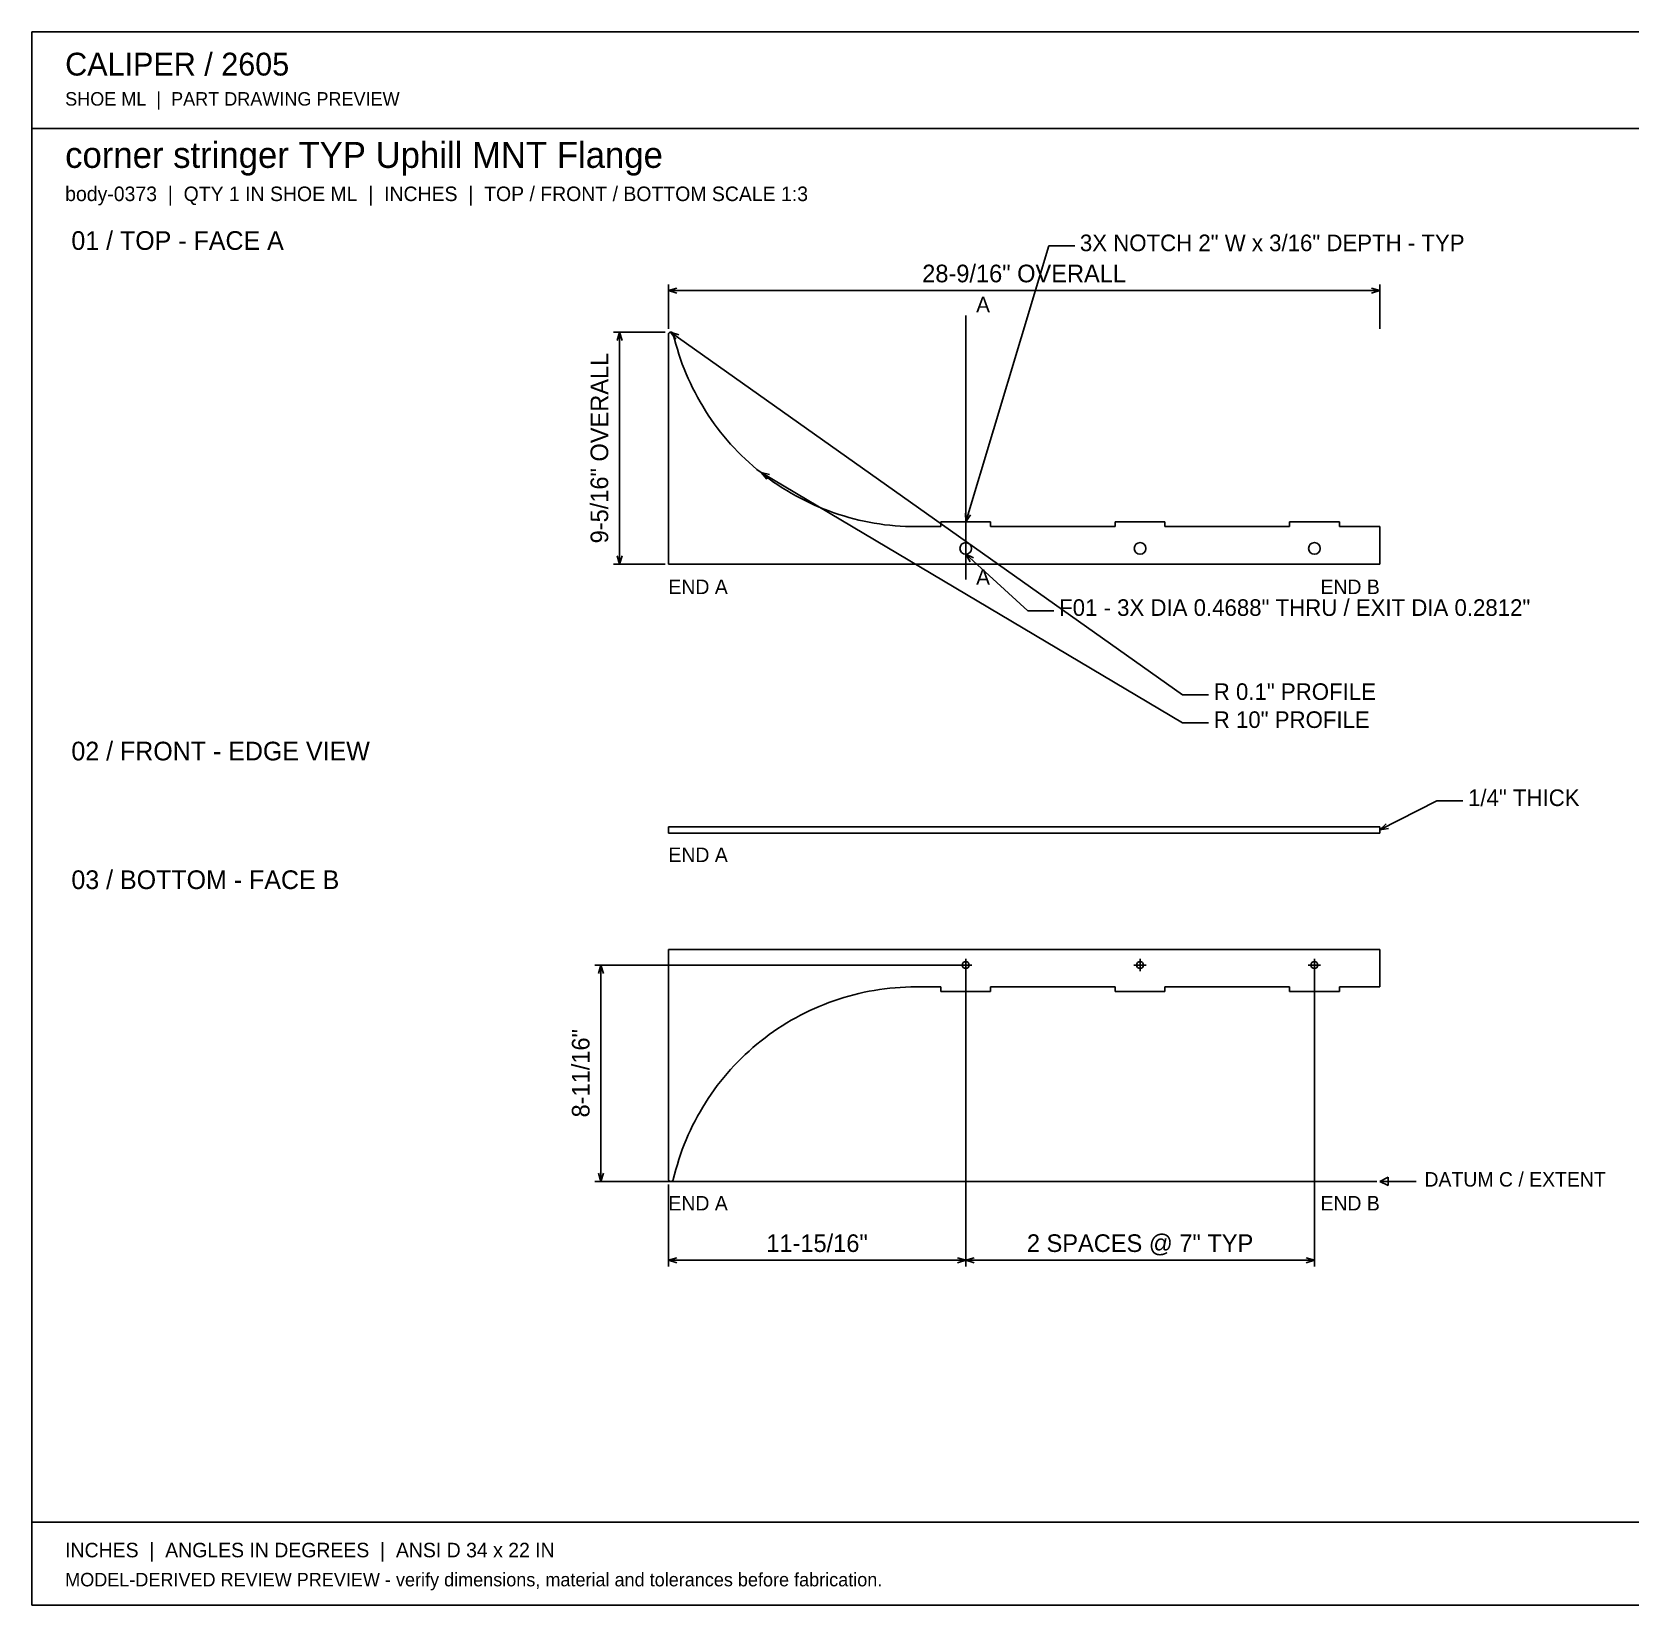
# Model space of a CAD drawing. Header units: inches. Extents: x 1.4 to 100.6, y 1.4 to 64.6.
# Drawn here: x 1.4 to 65.6, y 1.4 to 64.6 of the extents above; entities that cross this region are included whole.
import ezdxf
from ezdxf.enums import TextEntityAlignment as Align

# ---------------------------------------------------------------- set-up
doc = ezdxf.new("R2010")
doc.units = ezdxf.units.IN
doc.header["$MEASUREMENT"] = 0

msp = doc.modelspace()

# ---------------------------------------------------------------- linework, layer by layer
at = {"layer": 'ANNOTATION'}
for p, q in [((38.906, 44.906), (42.24, 55.989)), ((42.24, 55.989), (43.281, 55.989)), ((26.969, 52.656), (26.969, 54.448)), ((26.969, 54.198), (27.302, 54.302)), ((26.969, 54.198), (55.531, 54.198)), ((27.302, 54.094), (26.969, 54.198)), ((55.198, 54.302), (55.531, 54.198)), ((55.531, 54.198), (55.198, 54.094)), ((55.531, 52.656), (55.531, 54.448)), ((38.906, 53.198), (38.906, 42.594)), ((26.844, 52.531), (24.76, 52.531)), ((24.906, 52.198), (25.01, 52.531)), ((25.01, 52.531), (25.01, 43.219)), ((25.01, 52.531), (25.115, 52.198)), ((27.057, 52.53), (47.615, 37.969)), ((27.269, 52.253), (27.057, 52.53)), ((27.057, 52.53), (27.39, 52.423)), ((30.687, 46.888), (47.615, 36.844)), ((30.921, 46.628), (30.687, 46.888)), ((30.687, 46.888), (31.027, 46.807)), ((38.906, 44.906), (38.903, 45.256)), ((39.102, 45.196), (38.906, 44.906)), ((26.844, 43.219), (24.76, 43.219)), ((25.01, 43.219), (24.906, 43.552)), ((25.115, 43.552), (25.01, 43.219)), ((38.906, 43.609), (41.406, 41.344)), ((39.083, 43.308), (38.906, 43.609)), ((38.906, 43.609), (39.223, 43.463)), ((41.406, 41.344), (42.448, 41.344)), ((47.615, 37.969), (48.656, 37.969)), ((47.615, 36.844), (48.656, 36.844)), ((55.531, 32.542), (57.823, 33.708)), ((57.823, 33.708), (58.865, 33.708)), ((55.531, 32.542), (55.781, 32.786)), ((55.876, 32.6), (55.531, 32.542)), ((38.781, 27.114), (24.01, 27.114)), ((24.156, 26.781), (24.26, 27.114)), ((24.26, 27.114), (24.26, 18.427)), ((24.26, 27.114), (24.365, 26.781)), ((38.656, 27.114), (39.156, 27.114)), ((38.906, 27.364), (38.906, 26.864)), ((38.906, 26.989), (38.906, 15.011)), ((38.906, 26.989), (38.906, 15.011)), ((45.656, 27.114), (46.156, 27.114)), ((45.906, 27.364), (45.906, 26.864)), ((52.656, 27.114), (53.156, 27.114)), ((52.906, 27.364), (52.906, 26.864)), ((52.906, 26.989), (52.906, 15.011)), ((24.26, 18.427), (24.156, 18.761)), ((24.365, 18.761), (24.26, 18.427)), ((55.406, 18.427), (24.01, 18.427)), ((26.969, 18.302), (26.969, 15.011)), ((55.531, 18.427), (55.865, 18.594)), ((55.531, 18.427), (56.99, 18.427)), ((55.865, 18.261), (55.531, 18.427)), ((55.865, 18.594), (55.865, 18.261)), ((26.969, 15.261), (27.302, 15.365)), ((26.969, 15.261), (38.906, 15.261)), ((27.302, 15.156), (26.969, 15.261)), ((38.573, 15.365), (38.906, 15.261)), ((38.906, 15.261), (38.573, 15.156)), ((38.906, 15.261), (39.24, 15.365)), ((38.906, 15.261), (52.906, 15.261)), ((39.24, 15.156), (38.906, 15.261)), ((52.573, 15.365), (52.906, 15.261)), ((52.906, 15.261), (52.573, 15.156))]:
    msp.add_line(p, q, dxfattribs=at)
at = {"layer": 'OUTLINE'}
for p, q in [((1.417, 64.583), (100.583, 64.583)), ((1.417, 1.417), (1.417, 64.583)), ((1.417, 60.708), (100.583, 60.708)), ((26.97, 52.445), (26.969, 52.44)), ((26.969, 52.44), (26.969, 52.436)), ((26.969, 52.436), (26.969, 52.431)), ((26.969, 52.431), (26.969, 43.219)), ((26.971, 52.454), (26.97, 52.449)), ((26.97, 52.449), (26.97, 52.445)), ((26.972, 52.458), (26.971, 52.454)), ((26.974, 52.462), (26.972, 52.458)), ((26.975, 52.467), (26.974, 52.462)), ((26.977, 52.471), (26.975, 52.467)), ((26.979, 52.475), (26.977, 52.471)), ((26.981, 52.479), (26.979, 52.475)), ((26.983, 52.483), (26.981, 52.479)), ((26.986, 52.487), (26.983, 52.483)), ((26.988, 52.491), (26.986, 52.487)), ((26.991, 52.494), (26.988, 52.491)), ((26.994, 52.498), (26.991, 52.494)), ((26.997, 52.501), (26.994, 52.498)), ((27, 52.504), (26.997, 52.501)), ((27.004, 52.507), (27, 52.504)), ((27.007, 52.51), (27.004, 52.507)), ((27.011, 52.513), (27.007, 52.51)), ((27.015, 52.515), (27.011, 52.513)), ((27.019, 52.518), (27.015, 52.515)), ((27.023, 52.52), (27.019, 52.518)), ((27.027, 52.522), (27.023, 52.52)), ((27.031, 52.524), (27.027, 52.522)), ((27.035, 52.525), (27.031, 52.524)), ((27.04, 52.527), (27.035, 52.525)), ((27.044, 52.528), (27.04, 52.527)), ((27.048, 52.529), (27.044, 52.528)), ((27.053, 52.53), (27.048, 52.529)), ((27.057, 52.53), (27.053, 52.53)), ((27.062, 52.531), (27.057, 52.53)), ((27.066, 52.531), (27.062, 52.531)), ((27.071, 52.531), (27.066, 52.531)), ((27.076, 52.531), (27.071, 52.531)), ((27.08, 52.531), (27.076, 52.531)), ((27.085, 52.53), (27.08, 52.531)), ((27.089, 52.529), (27.085, 52.53)), ((27.093, 52.528), (27.089, 52.529)), ((27.098, 52.527), (27.093, 52.528)), ((27.102, 52.525), (27.098, 52.527)), ((27.106, 52.524), (27.102, 52.525)), ((27.111, 52.522), (27.106, 52.524)), ((27.115, 52.52), (27.111, 52.522)), ((27.119, 52.518), (27.115, 52.52)), ((27.123, 52.515), (27.119, 52.518)), ((27.126, 52.513), (27.123, 52.515)), ((27.13, 52.51), (27.126, 52.513)), ((27.134, 52.507), (27.13, 52.51)), ((27.137, 52.504), (27.134, 52.507)), ((27.14, 52.501), (27.137, 52.504)), ((27.143, 52.498), (27.14, 52.501)), ((27.146, 52.494), (27.143, 52.498)), ((27.149, 52.491), (27.146, 52.494)), ((27.152, 52.487), (27.149, 52.491)), ((27.154, 52.483), (27.152, 52.487)), ((27.156, 52.479), (27.154, 52.483)), ((27.159, 52.475), (27.156, 52.479)), ((27.16, 52.471), (27.159, 52.475)), ((27.162, 52.467), (27.16, 52.471)), ((27.164, 52.463), (27.162, 52.467)), ((27.165, 52.458), (27.164, 52.463)), ((27.166, 52.454), (27.165, 52.458)), ((27.216, 52.25), (27.166, 52.454)), ((27.27, 52.047), (27.216, 52.25)), ((27.328, 51.846), (27.27, 52.047)), ((27.39, 51.646), (27.328, 51.846)), ((27.457, 51.447), (27.39, 51.646)), ((27.527, 51.249), (27.457, 51.447)), ((27.602, 51.053), (27.527, 51.249)), ((27.681, 50.859), (27.602, 51.053)), ((27.764, 50.666), (27.681, 50.859)), ((27.851, 50.476), (27.764, 50.666)), ((27.942, 50.287), (27.851, 50.476)), ((28.037, 50.1), (27.942, 50.287)), ((28.136, 49.915), (28.037, 50.1)), ((28.239, 49.732), (28.136, 49.915)), ((28.345, 49.551), (28.239, 49.732)), ((28.455, 49.373), (28.345, 49.551)), ((28.569, 49.197), (28.455, 49.373)), ((28.687, 49.023), (28.569, 49.197)), ((28.808, 48.852), (28.687, 49.023)), ((28.933, 48.683), (28.808, 48.852)), ((29.061, 48.517), (28.933, 48.683)), ((29.193, 48.354), (29.061, 48.517)), ((29.328, 48.194), (29.193, 48.354)), ((29.467, 48.036), (29.328, 48.194)), ((29.609, 47.882), (29.467, 48.036)), ((29.754, 47.73), (29.609, 47.882)), ((29.902, 47.582), (29.754, 47.73)), ((30.053, 47.436), (29.902, 47.582)), ((30.207, 47.294), (30.053, 47.436)), ((30.364, 47.155), (30.207, 47.294)), ((30.524, 47.02), (30.364, 47.155)), ((30.687, 46.888), (30.524, 47.02)), ((30.853, 46.759), (30.687, 46.888)), ((31.021, 46.634), (30.853, 46.759)), ((31.192, 46.512), (31.021, 46.634)), ((31.365, 46.394), (31.192, 46.512)), ((31.541, 46.28), (31.365, 46.394)), ((31.719, 46.169), (31.541, 46.28)), ((31.9, 46.062), (31.719, 46.169)), ((32.082, 45.959), (31.9, 46.062)), ((32.267, 45.86), (32.082, 45.959)), ((32.454, 45.765), (32.267, 45.86)), ((32.643, 45.673), (32.454, 45.765)), ((32.833, 45.586), (32.643, 45.673)), ((33.026, 45.502), (32.833, 45.586)), ((33.22, 45.423), (33.026, 45.502)), ((33.416, 45.348), (33.22, 45.423)), ((33.613, 45.277), (33.416, 45.348)), ((33.812, 45.21), (33.613, 45.277)), ((34.012, 45.147), (33.812, 45.21)), ((34.213, 45.088), (34.012, 45.147)), ((34.416, 45.034), (34.213, 45.088)), ((34.62, 44.984), (34.416, 45.034)), ((34.824, 44.938), (34.62, 44.984)), ((35.03, 44.896), (34.824, 44.938)), ((35.236, 44.859), (35.03, 44.896)), ((35.443, 44.826), (35.236, 44.859)), ((35.651, 44.798), (35.443, 44.826)), ((35.859, 44.774), (35.651, 44.798)), ((36.068, 44.754), (35.859, 44.774)), ((36.277, 44.739), (36.068, 44.754)), ((36.487, 44.728), (36.277, 44.739)), ((36.697, 44.721), (36.487, 44.728)), ((36.906, 44.719), (36.697, 44.721)), ((37.906, 44.719), (36.906, 44.719)), ((39.906, 44.906), (37.906, 44.906)), ((37.906, 44.906), (37.906, 44.719)), ((39.906, 44.719), (39.906, 44.906)), ((44.906, 44.719), (39.906, 44.719)), ((46.906, 44.906), (44.906, 44.906)), ((44.906, 44.906), (44.906, 44.719)), ((46.906, 44.719), (46.906, 44.906)), ((51.906, 44.719), (46.906, 44.719)), ((53.906, 44.906), (51.906, 44.906)), ((51.906, 44.906), (51.906, 44.719)), ((53.906, 44.719), (53.906, 44.906)), ((55.531, 44.719), (53.906, 44.719)), ((55.531, 43.219), (55.531, 44.719)), ((26.969, 43.219), (55.531, 43.219)), ((26.969, 32.667), (55.531, 32.667)), ((26.969, 32.417), (26.969, 32.667)), ((55.531, 32.417), (26.969, 32.417)), ((55.531, 32.667), (55.531, 32.417)), ((26.969, 27.739), (26.969, 18.527)), ((55.531, 27.739), (26.969, 27.739)), ((55.531, 26.239), (55.531, 27.739)), ((33.416, 25.611), (33.613, 25.682)), ((33.613, 25.682), (33.812, 25.749)), ((33.812, 25.749), (34.012, 25.811)), ((34.012, 25.811), (34.213, 25.87)), ((34.213, 25.87), (34.416, 25.924)), ((34.416, 25.924), (34.62, 25.975)), ((34.62, 25.975), (34.824, 26.02)), ((34.824, 26.02), (35.03, 26.062)), ((35.03, 26.062), (35.236, 26.099)), ((35.236, 26.099), (35.443, 26.132)), ((35.443, 26.132), (35.651, 26.16)), ((35.651, 26.16), (35.859, 26.185)), ((35.859, 26.185), (36.068, 26.204)), ((36.068, 26.204), (36.277, 26.22)), ((36.277, 26.22), (36.487, 26.231)), ((36.487, 26.231), (36.697, 26.237)), ((36.697, 26.237), (36.906, 26.239)), ((36.906, 26.239), (37.906, 26.239)), ((37.906, 26.239), (37.906, 26.052)), ((37.906, 26.052), (39.906, 26.052)), ((39.906, 26.052), (39.906, 26.239)), ((39.906, 26.239), (44.906, 26.239)), ((44.906, 26.239), (44.906, 26.052)), ((44.906, 26.052), (46.906, 26.052)), ((46.906, 26.052), (46.906, 26.239)), ((46.906, 26.239), (51.906, 26.239)), ((51.906, 26.239), (51.906, 26.052)), ((51.906, 26.052), (53.906, 26.052)), ((53.906, 26.052), (53.906, 26.239)), ((53.906, 26.239), (55.531, 26.239)), ((32.082, 24.999), (32.267, 25.098)), ((32.267, 25.098), (32.454, 25.194)), ((32.454, 25.194), (32.643, 25.285)), ((32.643, 25.285), (32.833, 25.373)), ((32.833, 25.373), (33.026, 25.456)), ((33.026, 25.456), (33.22, 25.535)), ((33.22, 25.535), (33.416, 25.611)), ((31.021, 24.324), (31.192, 24.446)), ((31.192, 24.446), (31.365, 24.564)), ((31.365, 24.564), (31.541, 24.678)), ((31.541, 24.678), (31.719, 24.789)), ((31.719, 24.789), (31.9, 24.896)), ((31.9, 24.896), (32.082, 24.999)), ((30.207, 23.664), (30.364, 23.803)), ((30.364, 23.803), (30.524, 23.938)), ((30.524, 23.938), (30.687, 24.071)), ((30.687, 24.071), (30.853, 24.199)), ((30.853, 24.199), (31.021, 24.324)), ((29.609, 23.077), (29.754, 23.228)), ((29.754, 23.228), (29.902, 23.377)), ((29.902, 23.377), (30.053, 23.522)), ((30.053, 23.522), (30.207, 23.664)), ((29.061, 22.441), (29.193, 22.604)), ((29.193, 22.604), (29.328, 22.764)), ((29.328, 22.764), (29.467, 22.922)), ((29.467, 22.922), (29.609, 23.077)), ((28.569, 21.762), (28.687, 21.935)), ((28.687, 21.935), (28.808, 22.107)), ((28.808, 22.107), (28.933, 22.275)), ((28.933, 22.275), (29.061, 22.441)), ((28.136, 21.044), (28.239, 21.227)), ((28.239, 21.227), (28.345, 21.407)), ((28.345, 21.407), (28.455, 21.586)), ((28.455, 21.586), (28.569, 21.762)), ((27.851, 20.483), (27.942, 20.672)), ((27.942, 20.672), (28.037, 20.859)), ((28.037, 20.859), (28.136, 21.044)), ((27.527, 19.709), (27.602, 19.905)), ((27.602, 19.905), (27.681, 20.099)), ((27.681, 20.099), (27.764, 20.292)), ((27.764, 20.292), (27.851, 20.483)), ((27.328, 19.113), (27.39, 19.313)), ((27.39, 19.313), (27.457, 19.512)), ((27.457, 19.512), (27.527, 19.709)), ((27.166, 18.505), (27.216, 18.708)), ((27.216, 18.708), (27.27, 18.911)), ((27.27, 18.911), (27.328, 19.113)), ((26.969, 18.527), (26.969, 18.523)), ((26.969, 18.523), (26.969, 18.518)), ((26.969, 18.518), (26.97, 18.514)), ((26.97, 18.514), (26.97, 18.509)), ((26.97, 18.509), (26.971, 18.505)), ((26.971, 18.505), (26.972, 18.5)), ((26.972, 18.5), (26.974, 18.496)), ((26.974, 18.496), (26.975, 18.492)), ((26.975, 18.492), (26.977, 18.487)), ((26.977, 18.487), (26.979, 18.483)), ((26.979, 18.483), (26.981, 18.479)), ((26.981, 18.479), (26.983, 18.475)), ((26.983, 18.475), (26.986, 18.471)), ((26.986, 18.471), (26.988, 18.468)), ((26.988, 18.468), (26.991, 18.464)), ((26.991, 18.464), (26.994, 18.461)), ((26.994, 18.461), (26.997, 18.457)), ((26.997, 18.457), (27, 18.454)), ((27, 18.454), (27.004, 18.451)), ((27.004, 18.451), (27.007, 18.448)), ((27.007, 18.448), (27.011, 18.446)), ((27.011, 18.446), (27.015, 18.443)), ((27.015, 18.443), (27.019, 18.441)), ((27.019, 18.441), (27.023, 18.438)), ((27.023, 18.438), (27.027, 18.436)), ((27.027, 18.436), (27.031, 18.435)), ((27.031, 18.435), (27.035, 18.433)), ((27.035, 18.433), (27.04, 18.432)), ((27.04, 18.432), (27.044, 18.43)), ((27.044, 18.43), (27.048, 18.429)), ((27.048, 18.429), (27.053, 18.428)), ((27.053, 18.428), (27.057, 18.428)), ((27.057, 18.428), (27.062, 18.427)), ((27.062, 18.427), (27.066, 18.427)), ((27.066, 18.427), (27.071, 18.427)), ((27.071, 18.427), (27.076, 18.427)), ((27.076, 18.427), (27.08, 18.428)), ((27.08, 18.428), (27.085, 18.428)), ((27.085, 18.428), (27.089, 18.429)), ((27.089, 18.429), (27.093, 18.43)), ((27.093, 18.43), (27.098, 18.432)), ((27.098, 18.432), (27.102, 18.433)), ((27.102, 18.433), (27.106, 18.435)), ((27.106, 18.435), (27.111, 18.436)), ((27.111, 18.436), (27.115, 18.438)), ((27.115, 18.438), (27.119, 18.441)), ((27.119, 18.441), (27.123, 18.443)), ((27.123, 18.443), (27.126, 18.445)), ((27.126, 18.445), (27.13, 18.448)), ((27.13, 18.448), (27.134, 18.451)), ((27.134, 18.451), (27.137, 18.454)), ((27.137, 18.454), (27.14, 18.457)), ((27.14, 18.457), (27.143, 18.461)), ((27.143, 18.461), (27.146, 18.464)), ((27.146, 18.464), (27.149, 18.468)), ((27.149, 18.468), (27.152, 18.471)), ((27.152, 18.471), (27.154, 18.475)), ((27.154, 18.475), (27.156, 18.479)), ((27.156, 18.479), (27.159, 18.483)), ((27.159, 18.483), (27.16, 18.487)), ((27.16, 18.487), (27.162, 18.491)), ((27.162, 18.491), (27.164, 18.496)), ((27.164, 18.496), (27.165, 18.5)), ((27.165, 18.5), (27.166, 18.505)), ((1.417, 4.75), (100.583, 4.75)), ((100.583, 1.417), (1.417, 1.417))]:
    msp.add_line(p, q, dxfattribs=at)
for centre, radius in [((38.906, 43.844), 0.234), ((45.906, 43.844), 0.234), ((52.906, 43.844), 0.234), ((38.906, 27.114), 0.141), ((45.906, 27.114), 0.141), ((52.906, 27.114), 0.141)]:
    msp.add_circle(centre, radius, dxfattribs=at)

# ---------------------------------------------------------------- texts
at = {"layer": 'ANNOTATION'}
for s, height, p in [('CALIPER / 2605', 0.91667, (2.75, 62.833)), ('SHOE ML  |  PART DRAWING PREVIEW', 0.54167, (2.75, 61.625)), ('corner stringer TYP Uphill MNT Flange', 1.04167, (2.75, 59.125)), ('body-0373  |  QTY 1 IN SHOE ML  |  INCHES  |  TOP / FRONT / BOTTOM SCALE 1:3', 0.58333, (2.75, 57.792)), ('01 / TOP - FACE A', 0.75, (3, 55.833)), ('3X NOTCH 2" W x 3/16" DEPTH - TYP', 0.66667, (43.49, 55.781)), ('A', 0.625, (39.323, 53.323)), ('A', 0.625, (39.323, 42.386)), ('END A', 0.5833, (26.969, 42.011)), ('F01 - 3X DIA 0.4688" THRU / EXIT DIA 0.2812"', 0.66667, (42.656, 41.136)), ('R 0.1" PROFILE', 0.66667, (48.865, 37.761)), ('R 10" PROFILE', 0.66667, (48.865, 36.636)), ('02 / FRONT - EDGE VIEW', 0.75, (3, 35.333)), ('1/4" THICK', 0.6667, (59.073, 33.5)), ('END A', 0.5833, (26.969, 31.25)), ('03 / BOTTOM - FACE B', 0.75, (3, 30.167)), ('DATUM C / EXTENT', 0.58333, (57.323, 18.219)), ('END A', 0.5833, (26.969, 17.261)), ('INCHES  |  ANGLES IN DEGREES  |  ANSI D 34 x 22 IN', 0.58333, (2.75, 3.333)), ('MODEL-DERIVED REVIEW PREVIEW - verify dimensions, material and tolerances before fabrication.', 0.54167, (2.75, 2.167))]:
    msp.add_text(s, height=height, dxfattribs=at).set_placement(p)
for s, height, p in [('28-9/16" OVERALL', 0.70833, (41.25, 54.531)), ('11-15/16"', 0.7083, (32.937, 15.594)), ('2 SPACES @ 7" TYP', 0.70833, (45.906, 15.594))]:
    msp.add_text(s, height=height, dxfattribs=at).set_placement(p, align=Align.CENTER)
for s, height, p in [('9-5/16" OVERALL', 0.70833, (24.552, 47.875)), ('8-11/16"', 0.7083, (23.802, 22.771))]:
    msp.add_text(s, height=height, rotation=90, dxfattribs=at).set_placement(p, align=Align.CENTER)
for p in [(55.531, 42.011), (55.531, 17.261)]:
    msp.add_text('END B', height=0.5833, dxfattribs=at).set_placement(p, align=Align.RIGHT)

doc.saveas('drawing.dxf')
